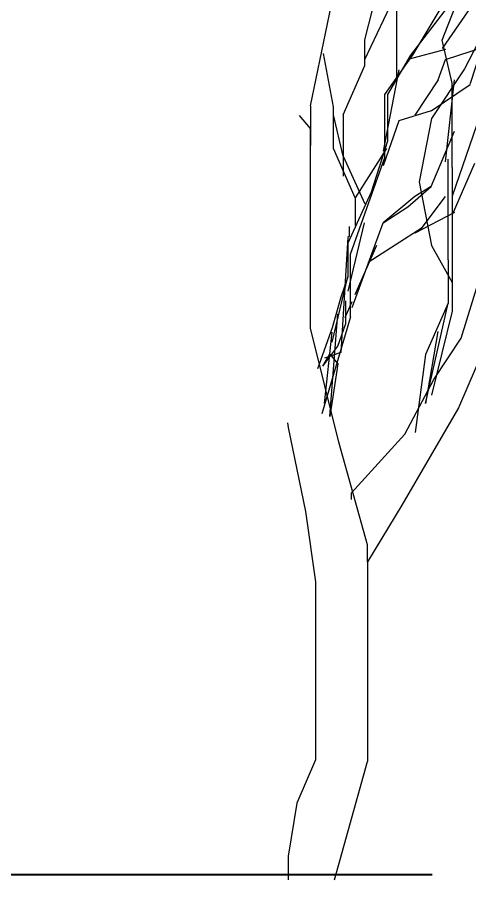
# Model space of a CAD drawing. Extents: x -12289450 to -10763036, y -7834513 to -6150123.
# Drawn here: x -11252482 to -11251194, y -7794752 to -7792299 of the extents above; entities that cross this region are included whole.
import ezdxf

# ---------------------------------------------------------------- set-up
doc = ezdxf.new("R2010")
doc.units = 0
doc.header["$LTSCALE"] = 25
doc.linetypes.add('HIDDEN2', pattern=[4.7625, 3.175, -1.5875])
doc.layers.add('005-РАЗМЕРЫ', color=252, linetype='Continuous')
doc.layers.add('Интерьер - Лестница_Ном_пера__21', color=7, linetype='Continuous', lineweight=40)

# ---------------------------------------------------------------- blocks, each defined once
blk = doc.blocks.new('ggg')
for p, q in [((-389.1, -211.2), (-469.5, 113.6)), ((-308, -503.1), (-389.1, -211.2)), ((-308, -551.5), (-308, -1119.8)), ((-401.4, -1455.7), (-308, -1119.8))]:
    blk.add_line(p, q)
for points in [[(-66.8, 570.2), (-66.8, 692.8), (-66.8, 809.9), (-95.6, 932.4), (-31.6, 1095.6), (-31.6, 1236.1), (61.3, 1300.1), (126, 1422.6), (183.8, 1538.9), (283, 1620.9)], [(-469.5, 745.9), (-389.1, 1135.4), (-210.4, 1589.7)], [(-40.2, 1539.7), (-135.4, 1382.8), (-191.6, 1264.2), (-191.6, 1124.4), (-225.2, 1028.4), (-225.2, 933.2), (-225.2, 820.8)], [(155, 1258.7), (61.3, 1136.1), (-95.6, 909)], [(38.6, 1122.1), (-52.7, 1063.6), (-185.4, 889.5), (-251, 777.9), (-251, 645.2), (-297, 500), (-363.4, 354.8), (-363.4, 259.6), (-383.7, 201.8), (-408.6, 114.3), (-450, -2)], [(-376.7, 720.1), (-315, 860.6), (-315, 933.2), (-281.4, 1068.2)], [(-315, 877), (-225.2, 1068.2)], [(-177.6, 891.8), (-80.8, 1053.4)], [(-126.8, 731.8), (-15.2, 806.7), (-14.4, 809.9), (44.1, 990.2)], [(32.4, 973), (-31.6, 850.5), (-125.3, 709.9), (-160.4, 529.6), (-125.3, 348.5), (-66.8, 243.1)], [(283, 973), (155, 867.6), (32.4, 774.7), (-66.8, 488.3)], [(-106.6, 819.2), (-85.5, 877), (92.5, 935.5)], [(-253.3, 624.1), (-343.1, 484.4), (-404.7, 624.1), (-404.7, 742.7), (-432.8, 894.2)], [(-356.4, 323.5), (-258.8, 599.1), (-258.8, 777.9), (-177.6, 891.8)], [(-85.5, 905.9), (-193.2, 877)], [(-218.2, 848.1), (-263.5, 616.3)], [(-106.6, 819.2), (-172.9, 719.3)], [(-85.5, 586.6), (-60.5, 819.2)], [(486.7, 795), (307.9, 681.1), (130, 453.9), (48.8, 113.6), (-48.8, -113.6), (-210.4, -389.9), (-308, -551.5), (-308, -503.1)], [(-469.5, 745.9), (-469.5, 632.7)], [(-469.5, 113.6), (-469.5, 405.5), (-469.5, 681.1), (-501.5, 718.3)], [(-376.7, 602.2), (-404.7, 720.1)], [(-376.7, 720.1), (-376.7, 546)], [(-126.8, 731.8), (-218.2, 702.9), (-263.5, 574.9)], [(-350.9, 172.1), (-263.5, 412.5), (-193.2, 458.6), (-126.8, 516.4), (-60.5, 674)], [(-376.7, 602.2), (-315, 467.2)], [(-78.5, 307.2), (-78.5, 593.6)], [(-66.8, 570.2), (-66.8, 365.7), (-66.8, 161.2), (-125.3, -77.7)], [(-2.7, 581.9), (-66.8, 435.9)], [(-41, 84.7), (7.4, 240.8), (37.1, 357.9), (90.2, 475), (168.2, 577.3)], [(-126.8, 516.4), (-172.9, 487.5), (-263.5, 412.5)], [(-343.1, 484.4), (-343.1, 405.5)], [(-151.8, 400), (-85.5, 487.5)], [(-60.5, 442.2), (-172.9, 383.7)], [(-359.5, 402.4), (-359.5, 373.5), (-363.4, 371.2), (-383.7, 44.1), (-429.7, 27.7)], [(-317.3, 412.5), (-363.4, 218.2)], [(-305.6, 300.9), (-151.8, 400)], [(-343.1, 208.8), (-281.4, 349.3)], [(-356.4, 145.6), (-356.4, 323.5)], [(-78.5, 307.2), (-78.5, 184.6), (-142.5, 38.6), (-172.1, -183.1)], [(-408.6, 73), (-363.4, 259.6)], [(-435.2, 5.1), (-392.3, 62.1), (-369.6, 126.1), (-369.6, 190.9)], [(-371.2, 143.2), (-350.9, 189.3)], [(-142.5, -101.1), (-78.5, 184.6)], [(-435.2, 5.1), (-414.9, 39.4), (-392.3, 11.3), (-414.9, -138.5), (-392.3, 154.2)], [(-356.4, 145.6), (-437.5, -130.7)], [(-429.7, -101.1), (-408.6, 101.9)], [(-107.3, 103.4), (-142.5, -101.1)], [(-353.2, -374.3), (-353.2, -354.8), (-201.8, -188.5), (-119, -32.4), (-41, 84.7)], [(-535.1, -155.7), (-533.5, -169), (-484.4, -407.9), (-455.5, -608.5), (-455.5, -881.7), (-455.5, -1115.1), (-509.3, -1237.6), (-533.5, -1389.1), (-533.5, -1455.7)]]:
    blk.add_lwpolyline(points)

msp = doc.modelspace()

# ---------------------------------------------------------------- linework, layer by layer
at = {"layer": 'Интерьер - Лестница_Ном_пера__21', "linetype": 'Continuous'}
msp.add_lwpolyline([(-11261347.8, -7794736.8), (-11251301.2, -7794736.8)], dxfattribs=at)
at = {"layer": 'Интерьер - Лестница_Ном_пера__21', "linetype": 'HIDDEN2', "lineweight": 5}
msp.add_lwpolyline([(-11252311.8, -7794736.8), (-11255901.4, -7794736.8)], dxfattribs=at)

# ---------------------------------------------------------------- block references
at = {"layer": '005-РАЗМЕРЫ'}
msp.add_blockref('ggg', (-11251177.7, -7793296.3), dxfattribs=at)

doc.saveas('drawing.dxf')
